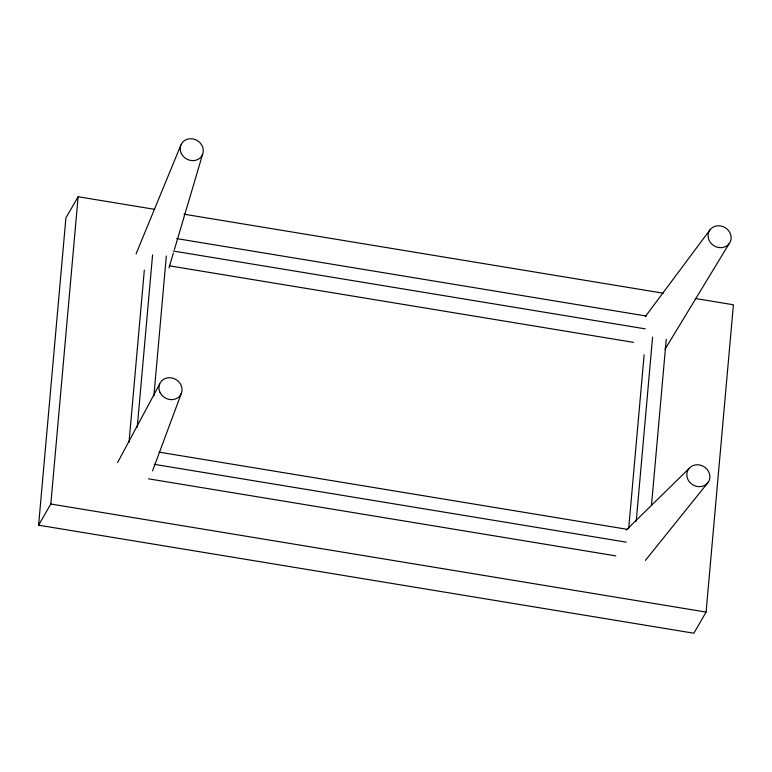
<?xml version="1.0" encoding="UTF-8"?>
<svg xmlns="http://www.w3.org/2000/svg" width="772" height="772" viewBox="0 0 772 772"><rect width="100%" height="100%" fill="white"/><g stroke="black" fill="none" stroke-linecap="round" stroke-linejoin="round"><path stroke-width="1.16" d="M695.34 298.503L733.4 304.776L706.091 612.071L693.874 633.223L38.6 525.182L65.909 217.897L78.126 196.735L154.246 209.28M38.6 525.182L50.817 504.019L78.126 196.735M129.011 442.414L144.316 270.219M137.262 427.109L152.566 254.924M153.889 395.882L166.327 255.976M628.717 528.154L644.128 354.763M636.224 521.225L652.591 337.075M651.471 505.535L666.246 339.323M168.952 267.952L173.372 253.033M174.385 249.588L202.602 154.313M152.576 470.872L181.362 393.315M136.094 253.814L180.88 145.059M117.624 462.505L159.64 384.06M665.001 349.291L729.086 243.759A11.831 10.644 30 0 0 720.556 225.935A11.831 10.644 30 0 0 709.159 240.478A11.831 10.644 30 0 0 729.086 243.759M645.373 316.52L710.115 229.68M645.373 560.424L707.837 482.761A11.831 10.644 30 0 0 699.316 464.937A11.831 10.644 30 0 0 687.91 479.48A11.831 10.644 30 0 0 707.837 482.761M626.188 530.123L688.875 468.681M183.968 214.182L663.235 293.206M176.72 238.606L646.405 316.047M173.198 251.016L645.267 328.853M169.811 265.906L633.551 342.372M158.945 452.112L627.443 529.36M154.246 464.329L626.304 542.166M148.475 478.823L615.786 555.879M50.817 504.019L706.091 612.071M160.055 392.437A11.831 10.644 30 0 0 179.982 395.727A11.831 10.644 30 0 0 171.461 377.894A11.831 10.644 30 0 0 160.055 392.437M181.304 153.435A11.831 10.644 30 0 0 201.222 156.726A11.831 10.644 30 0 0 192.701 138.892A11.831 10.644 30 0 0 181.304 153.435"/></g></svg>
